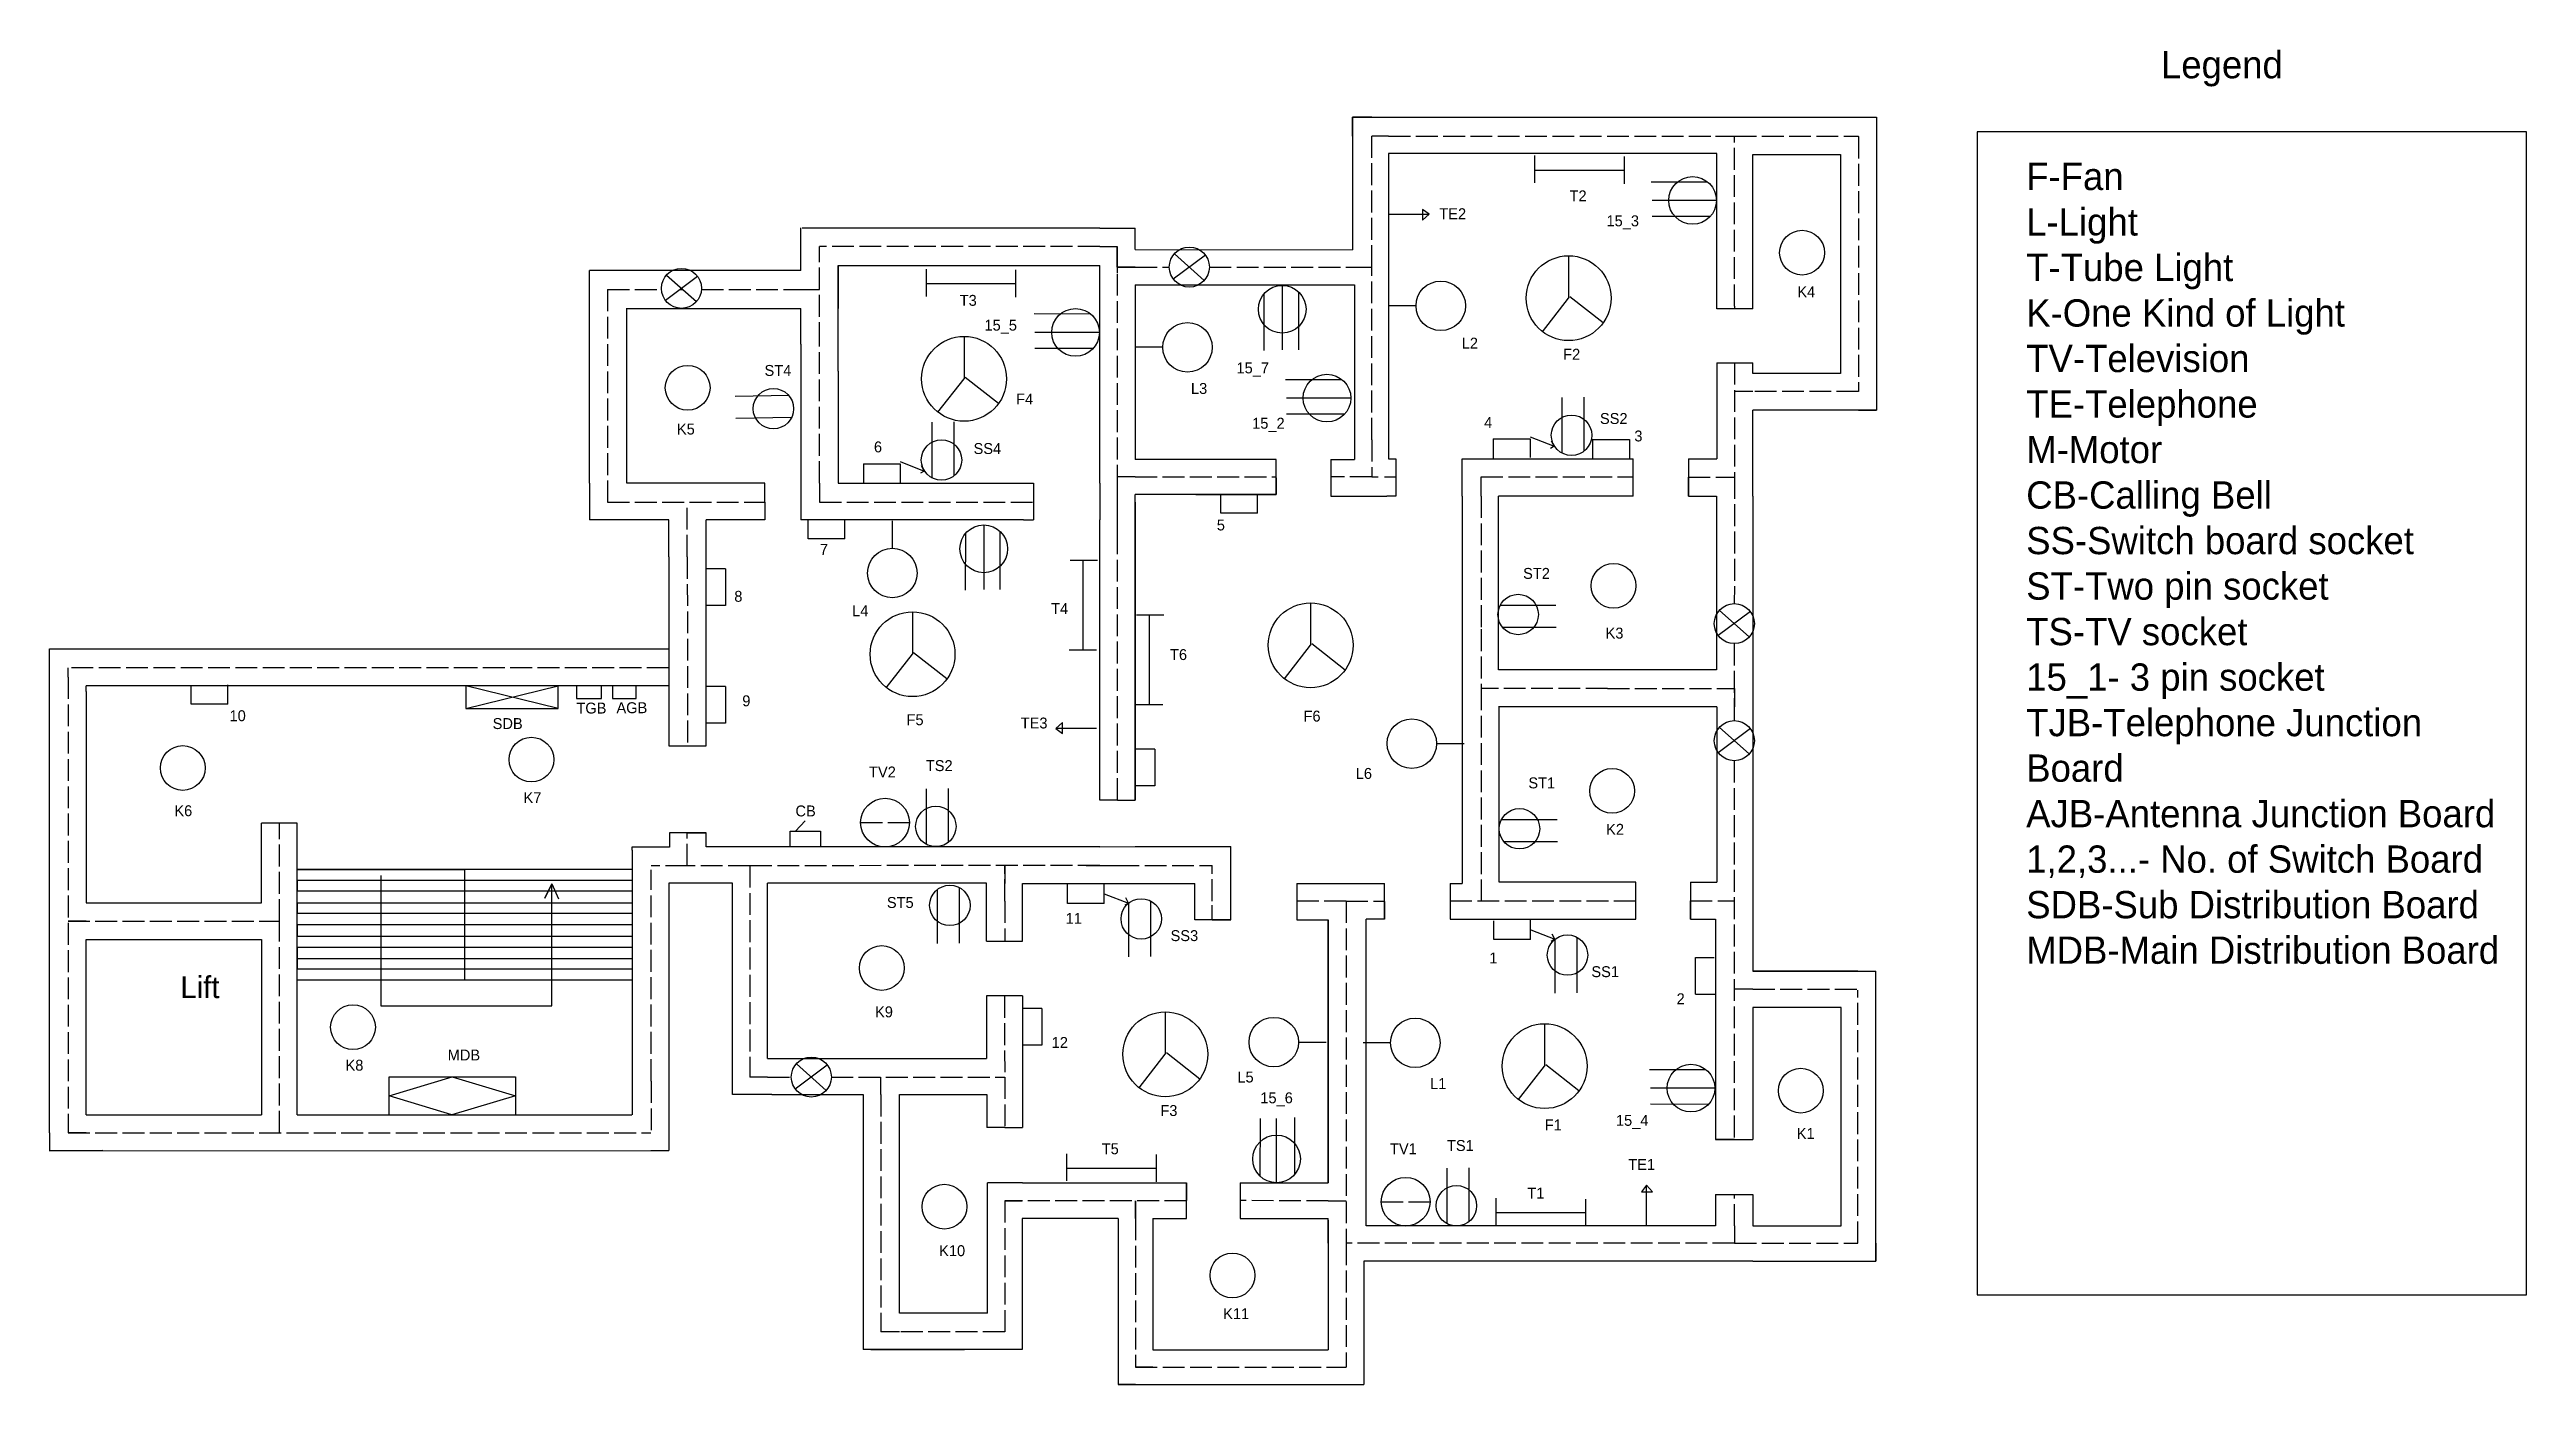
# Model space of a CAD drawing. Header units: feet. Extents: x -27 to 2948, y -15 to 3005.
# Drawn here: x 1588 to 2948, y 2272 to 3005 of the extents above; entities outside this region: 1.
import ezdxf

# ---------------------------------------------------------------- set-up
doc = ezdxf.new("R2010")
doc.units = ezdxf.units.FT
doc.header["$MEASUREMENT"] = 0
doc.linetypes.add('ACAD_ISO02W100', pattern=[15, 12, -3])

# ---------------------------------------------------------------- blocks, each defined once
blk = doc.blocks.new('Other Lights')
blk.add_circle((0, 0), 12.3)
blk = doc.blocks.new('Fan')
for p, q in [((0, 23.3), (0, 0)), ((-14.4, -18.4), (0, 0)), ((18.9, -13.6), (0.6, 0.8))]:
    blk.add_line(p, q)
blk.add_circle((0, 0), 23.3)
blk = doc.blocks.new('Lights')
blk.add_line((0.1, -1.3), (15.2, -1.3))
blk.add_circle((-13.5, -1.3), 13.6)
blk = doc.blocks.new('Switch')
for p, q in [((-10.1, 0), (10.1, 0)), ((-10.1, 0), (-10.1, -10.7)), ((10.1, 0), (10.1, -10.3))]:
    blk.add_line(p, q)
blk = doc.blocks.new('Two pin socket')
for p, q in [((-5.1, -9.9), (-5.1, 20.7)), ((7, -8.7), (7, 20.9))]:
    blk.add_line(p, q)
blk.add_circle((0, 0), 11.1)
blk = doc.blocks.new('Tube Lights')
for p, q in [((-24.6, 8), (-24.6, -7)), ((-24.6, 0), (24.6, 0)), ((24.6, 7.5), (24.6, -7.5))]:
    blk.add_line(p, q)
blk = doc.blocks.new('Exhauster Fan')
for p, q in [((8.8, 6.6), (-8.8, -6.6)), ((-8.2, 7.3), (8.2, -7.3))]:
    blk.add_line(p, q)
blk.add_circle((0, 0), 11)
blk = doc.blocks.new('TV')
at = {"linetype": 'ACAD_ISO02W100'}
blk.add_line((-13.4, 0), (13.4, 0), dxfattribs=at)
blk.add_circle((0, 0), 13.4)
blk = doc.blocks.new('Telephone')
for p, q in [((0, 11.2), (-2.6, 7.6)), ((-2.6, 7.6), (3.4, 7.6)), ((0, -11.2), (0, 11.2)), ((3.4, 7.6), (0, 11.2))]:
    blk.add_line(p, q)
blk = doc.blocks.new('Three pin socket')
for p, q in [((-8.9, -9.6), (-8.9, 22.3)), ((0, -13.1), (0, 22.3)), ((10.1, -8.2), (10.1, 22.7))]:
    blk.add_line(p, q)
blk.add_circle((0, 0), 13.1)

msp = doc.modelspace()

# ---------------------------------------------------------------- linework, layer by layer
for p, q in [((2303.8, 2957.3), (2303.8, 2967.8)), ((2303.8, 2967.8), (2314.3, 2967.7)), ((2314.3, 2967.7), (2303.8, 2967.8)), ((2303.8, 2967.8), (2303.8, 2957.3)), ((2314.3, 2967.7), (2523.5, 2967.7)), ((2523.5, 2967.7), (2591.5, 2967.7)), ((2591.5, 2967.7), (2591.5, 2806.8)), ((2303.8, 2957.3), (2303.8, 2894.9)), ((2503.1, 2957.3), (2513.5, 2957.3)), ((2581.6, 2957.1), (2581.6, 2957.3)), ((2646.7, 2959.7), (2646.7, 2320.8)), ((2948.4, 2959.7), (2646.7, 2959.7)), ((2948.4, 2320.8), (2948.4, 2959.7)), ((2503.8, 2947.8), (2323.5, 2947.8)), ((2323.5, 2947.8), (2323.5, 2780.1)), ((2503.8, 2862.5), (2503.8, 2947.8)), ((2523.5, 2947.3), (2571.7, 2947.3)), ((2523.5, 2862.5), (2523.5, 2947.3)), ((2571.7, 2947.3), (2571.7, 2826.9)), ((2000.8, 2883.5), (2000.8, 2907)), ((2011, 2906.8), (2001.4, 2906.8)), ((2164.9, 2906.8), (2011, 2906.8)), ((2164.9, 2906.8), (2184.4, 2906.8)), ((2184.4, 2895), (2184.4, 2906.8)), ((2021.2, 2862.7), (2021.2, 2886.3)), ((2021.2, 2886.3), (2039.7, 2886.3)), ((2021.2, 2886.3), (2021.2, 2862.7)), ((2039.7, 2886.3), (2164.9, 2886.3)), ((2164.9, 2896.7), (2174.5, 2896.7)), ((2164.9, 2766.6), (2164.9, 2886.3)), ((2174.5, 2896.7), (2174.5, 2882.2)), ((2174.5, 2896.7), (2174.5, 2882.2)), ((2174.5, 2896.7), (2174.5, 2882.2)), ((2184.4, 2885.4), (2174.5, 2885.4)), ((2174.5, 2885.4), (2184.4, 2885.4)), ((2184.4, 2895), (2303.8, 2894.9)), ((2304.4, 2885.4), (2314.3, 2885.4)), ((2000.8, 2883.5), (1884.7, 2883.5)), ((1884.7, 2766.6), (1884.7, 2883.5)), ((2000.8, 2873.1), (2011, 2873.1)), ((2184.4, 2875.7), (2304.8, 2875.7)), ((2184.4, 2875.7), (2184.4, 2779.7)), ((2304.8, 2875.7), (2304.8, 2779.7)), ((1904.8, 2862.7), (2000.8, 2862.7)), ((1905.2, 2766.7), (1905.2, 2862.7)), ((2000.8, 2843.1), (2000.8, 2862.7)), ((2021.2, 2843.1), (2021.2, 2862.7)), ((2523.5, 2862.5), (2503.8, 2862.5)), ((2513.5, 2863.9), (2513.5, 2862.5)), ((2000.8, 2843.1), (2000.8, 2766.7)), ((2021.2, 2828.2), (2021.2, 2843.1)), ((2503.8, 2832.8), (2523.5, 2832.8)), ((2503.8, 2832.8), (2503.8, 2780.1)), ((2523.5, 2826.9), (2523.5, 2832.8)), ((2021.2, 2828.2), (2021.2, 2798.1)), ((2571.7, 2826.9), (2523.5, 2826.9)), ((2523.5, 2770.1), (2523.5, 2806.8)), ((2591.5, 2806.8), (2523.5, 2806.8)), ((2581.6, 2806.8), (2591.5, 2806.8)), ((2021.2, 2798.1), (2021.2, 2766.6)), ((2401.2, 2792.1), (2414.5, 2787)), ((2414.5, 2787), (2413, 2789.8)), ((2055.3, 2778.5), (2068.5, 2773.3)), ((2068.5, 2773.3), (2067.1, 2776.2)), ((2184.4, 2780.1), (2184.4, 2780.1)), ((2261.7, 2779.7), (2184.4, 2779.7)), ((2261.7, 2760.4), (2261.7, 2779.7)), ((2291.9, 2779.7), (2291.9, 2759.6)), ((2291.9, 2779.7), (2304.8, 2779.7)), ((2323.5, 2780.1), (2327.5, 2780.1)), ((2327.5, 2780.1), (2327.5, 2759.6)), ((2363.9, 2780.1), (2457.9, 2780.1)), ((2363.9, 2759.6), (2363.9, 2780.1)), ((2414.5, 2787), (2412.5, 2785.8)), ((2457.9, 2759.6), (2457.9, 2780.1)), ((2488.2, 2780.1), (2488.2, 2759.6)), ((2488.2, 2780.1), (2503.8, 2780.1)), ((1884.7, 2766.6), (1884.7, 2746.5)), ((1981, 2766.7), (1905.2, 2766.7)), ((2000.8, 2766.6), (2000.8, 2746.5)), ((2011, 2766.7), (2011, 2756.2)), ((2021.2, 2766.6), (2123, 2766.6)), ((2068.5, 2773.3), (2066.5, 2772.2)), ((2123, 2766.6), (2127.6, 2766.6)), ((2127.6, 2766.6), (2128.6, 2766.6)), ((2128.6, 2766.6), (2128.6, 2746.5)), ((2164.9, 2766.6), (2164.9, 2746.5)), ((2174.5, 2770.2), (2174.5, 2770.2)), ((2184.4, 2770.1), (2174.5, 2770.1)), ((2174.5, 2770.1), (2174.5, 2734.1)), ((2261.7, 2769.6), (2261.7, 2760.4)), ((2314.3, 2770.1), (2317.8, 2770.1)), ((2374.3, 2759.6), (2374.3, 2770.1)), ((2488.2, 2759.6), (2488.2, 2769.9)), ((2488.2, 2759.6), (2488.2, 2769.9)), ((2513.5, 2770.1), (2513.5, 2759.6)), ((2523.6, 2759.6), (2523.5, 2770.1)), ((2112.7, 2756.2), (2112.7, 2756.2)), ((2261.7, 2760.4), (2184.4, 2760.4)), ((2184.4, 2759.6), (2184.4, 2760.4)), ((2184.4, 2756.2), (2184.4, 2759.6)), ((2184.4, 2592.6), (2184.4, 2757.9)), ((2184.4, 2756.2), (2184.4, 2746.5)), ((2217.6, 2760.4), (2261.7, 2760.4)), ((2291.9, 2759.6), (2322.6, 2759.6)), ((2323.5, 2759.6), (2322.6, 2759.6)), ((2327.5, 2759.6), (2323.5, 2759.6)), ((2363.9, 2759.6), (2363.9, 2546.8)), ((2457.9, 2759.6), (2383.8, 2759.6)), ((2383.9, 2664.1), (2383.8, 2759.6)), ((2457.9, 2759.6), (2457.9, 2759.6)), ((2488.2, 2759.6), (2503.7, 2759.6)), ((2503.7, 2759.6), (2503.7, 2664.1)), ((2523.6, 2759.6), (2523.6, 2498.6)), ((1928.2, 2746.5), (1884.7, 2746.5)), ((1928.2, 2746.5), (1928.2, 2746.5)), ((1928.2, 2726.2), (1928.2, 2746.5)), ((1948.7, 2726.2), (1948.7, 2746.5)), ((1981, 2746.5), (1948.7, 2746.5)), ((2011, 2746.5), (2000.8, 2746.5)), ((2123, 2746.5), (2011, 2746.5)), ((2123, 2746.5), (2127.8, 2746.5)), ((2127.8, 2746.5), (2128.6, 2746.5)), ((2164.9, 2592.6), (2164.9, 2746.5)), ((2184.4, 2746.5), (2184.4, 2592.6)), ((1928.2, 2726.2), (1928.2, 2622.4)), ((1948.7, 2622.4), (1948.7, 2726.2)), ((1588.2, 2665.3), (1588.2, 2675.7)), ((1588.2, 2665.3), (1588.2, 2675.7)), ((1588.2, 2675.7), (1812.4, 2675.7)), ((1588.2, 2409.8), (1588.2, 2672.3)), ((1812.4, 2675.7), (1928.2, 2675.7)), ((1928.2, 2674.9), (1928.2, 2665.3)), ((1598.3, 2660.1), (1598.3, 2665.3)), ((1608.2, 2652.2), (1608.2, 2655.4)), ((1608.8, 2655.4), (1608.2, 2655.4)), ((1816.8, 2655.4), (1608.8, 2655.4)), ((1928.2, 2655.4), (1812.4, 2655.4)), ((1816.8, 2655.4), (1816.8, 2642.9)), ((1816.8, 2642.9), (1867.4, 2655.4)), ((1867.4, 2642.9), (1816.8, 2655.4)), ((1867.4, 2642.9), (1867.4, 2655.4)), ((1877.5, 2655.4), (1877.5, 2648.3)), ((1891.3, 2648.3), (1891.3, 2655.4)), ((1897.4, 2655.4), (1897.4, 2648.3)), ((1910.3, 2648.3), (1910.3, 2655.4)), ((1928.2, 2665.3), (1928.2, 2655.4)), ((2164.9, 2659), (2164.9, 2659)), ((2503.7, 2664.1), (2383.9, 2664.1)), ((2513.5, 2653.9), (2513.5, 2643.8)), ((1608.2, 2652.2), (1608.2, 2536.2)), ((1816.8, 2642.9), (1867.4, 2642.9)), ((1877.5, 2648.3), (1891.3, 2648.3)), ((1897.4, 2648.3), (1910.3, 2648.3)), ((2443.8, 2643.8), (2383.8, 2643.8)), ((2384.3, 2547.5), (2384.3, 2643.8)), ((2503.8, 2643.8), (2443.8, 2643.8)), ((2503.8, 2643.8), (2503.8, 2547.5)), ((1928.2, 2622.4), (1948.7, 2622.4)), ((2174.6, 2592.6), (2164.9, 2592.6)), ((2174.6, 2592.6), (2184.4, 2592.6)), ((1704.5, 2536.2), (1704.5, 2579.8)), ((1724.1, 2579.8), (1704.5, 2579.8)), ((1724.1, 2536.2), (1724.1, 2579.8)), ((1938.5, 2574.6), (1928.6, 2574.6)), ((1928.6, 2574.6), (1928.6, 2566.7)), ((1938.4, 2574.6), (1948.7, 2574.6)), ((1948.7, 2574.6), (1938.5, 2574.6)), ((1948.7, 2566.8), (1948.7, 2574.6)), ((1994.8, 2566.8), (1994.8, 2575.5)), ((1994.8, 2575.5), (2011.6, 2575.5)), ((1997.8, 2575.5), (2003.2, 2581.1)), ((2011.6, 2575.5), (2011.6, 2566.8)), ((1908.1, 2565.1), (1908.1, 2566.8)), ((1928.6, 2566.7), (1908.1, 2566.7)), ((1908.1, 2565.1), (1908.1, 2419.6)), ((2164.9, 2566.8), (1948.7, 2566.8)), ((1963.2, 2566.8), (1963.2, 2566.8)), ((2164.9, 2566.8), (1985.2, 2566.8)), ((2164.9, 2566.8), (1985.2, 2566.8)), ((2164.9, 2566.8), (2184.4, 2567)), ((2184.4, 2567), (2236.9, 2567)), ((2236.9, 2566), (2236.9, 2567)), ((2236.9, 2556.8), (2236.9, 2566)), ((1908.1, 2554.4), (1724.1, 2554.4)), ((1724.1, 2554.4), (1816.1, 2554.4)), ((1724.1, 2554.4), (1816.1, 2554.4)), ((1908.1, 2548.4), (1724.1, 2548.4)), ((1724.1, 2548.4), (1724.1, 2542.7)), ((1770.1, 2551.2), (1770.1, 2479.6)), ((1816.1, 2554.4), (1816.1, 2493.6)), ((1864, 2546.6), (1860.2, 2538.7)), ((1860.2, 2538.7), (1864, 2546.6)), ((1864, 2479.6), (1864, 2546.6)), ((1864, 2546.6), (1867.6, 2538.4)), ((1908.1, 2554.4), (1908.1, 2548.4)), ((1963.2, 2546.9), (1928.2, 2546.9)), ((1928.2, 2546.9), (1928.3, 2400)), ((1963.2, 2430.8), (1963.2, 2546.9)), ((1963.2, 2546.9), (1963.2, 2546.9)), ((2102.7, 2547), (1982.5, 2547)), ((1982.5, 2450.6), (1982.5, 2547)), ((2102.7, 2526.4), (2102.7, 2547)), ((2112.7, 2556.6), (2112.7, 2546.8)), ((2122.5, 2546.8), (2184.4, 2546.8)), ((2122.5, 2526.7), (2122.5, 2546.8)), ((2157.5, 2556.6), (2174.6, 2556.6)), ((2184.4, 2546.8), (2217.1, 2546.8)), ((2217.1, 2526.8), (2217.1, 2546.8)), ((2236.9, 2537.1), (2236.9, 2556.8)), ((2273.2, 2546.8), (2273.2, 2526.7)), ((2273.2, 2546.8), (2321.2, 2546.8)), ((2321.2, 2527.1), (2321.2, 2546.8)), ((2357.4, 2546.8), (2357.4, 2527.1)), ((2357.4, 2546.8), (2363.9, 2546.8)), ((2459.3, 2547.5), (2384.3, 2547.5)), ((2459.3, 2527.1), (2459.3, 2547.5)), ((2489.3, 2547.5), (2489.3, 2527.1)), ((2489.3, 2547.5), (2503.8, 2547.5)), ((1608.2, 2536.2), (1704.5, 2536.2)), ((1724.1, 2542.7), (1908.1, 2542.7)), ((1724.1, 2419.6), (1724.1, 2536.2)), ((1724.1, 2536.2), (1724.1, 2530.4)), ((1724.1, 2530.4), (1724.1, 2536.2)), ((1724.1, 2536.2), (1908.1, 2536.2)), ((1724.1, 2530.4), (1908.1, 2530.4)), ((1724.1, 2524.1), (1724.1, 2530.4)), ((1908.1, 2542.7), (1908.1, 2537.1)), ((1908.1, 2542.7), (1908.1, 2537.1)), ((1908.1, 2530.4), (1908.1, 2524.1)), ((2167.4, 2541.1), (2180.7, 2536)), ((2180.7, 2536), (2178.7, 2534.8)), ((2180.7, 2536), (2179.2, 2538.9)), ((2236.9, 2526.8), (2236.9, 2537.1)), ((2321.2, 2536.9), (2321.2, 2527.1)), ((2489.3, 2527.1), (2489.3, 2537.3)), ((2489.3, 2527.1), (2489.3, 2537.3)), ((1608.2, 2526.1), (1598.3, 2526.1)), ((1908.1, 2524.1), (1724.1, 2524.1)), ((1724.1, 2524.1), (1724.1, 2517.8)), ((1724.1, 2517.8), (1724.1, 2524.1)), ((1724.1, 2517.8), (1908.1, 2517.8)), ((1724.1, 2511.5), (1724.1, 2517.8)), ((1908.1, 2517.8), (1908.1, 2511.5)), ((2102.7, 2515.1), (2102.7, 2526.4)), ((2122.5, 2515.1), (2122.5, 2526.7)), ((2226.7, 2526.8), (2217.1, 2526.8)), ((2226.7, 2526.8), (2236.9, 2526.8)), ((2236.9, 2526.8), (2226.7, 2526.8)), ((2273.2, 2526.7), (2290.4, 2526.7)), ((2290.4, 2526.7), (2290.4, 2382.3)), ((2290.4, 2382.3), (2290.4, 2526.7)), ((2311.2, 2358.6), (2311.2, 2527.1)), ((2321.2, 2527.1), (2311.2, 2527.1)), ((2357.4, 2527.1), (2459.3, 2527.1)), ((2401.6, 2521.2), (2414.8, 2516.1)), ((2414.8, 2516.1), (2413.4, 2518.9)), ((2489.3, 2527.1), (2503, 2527.1)), ((2503, 2527.1), (2503, 2406)), ((1608.2, 2419.6), (1608.2, 2515.9)), ((1608.2, 2419.6), (1608.2, 2515.9)), ((1608.2, 2515.9), (1704.5, 2515.9)), ((1704.5, 2515.9), (1704.5, 2419.6)), ((1908.1, 2511.5), (1724.1, 2511.5)), ((1724.1, 2511.5), (1724.1, 2505.5)), ((1724.1, 2505.5), (1724.1, 2511.5)), ((1724.1, 2505.5), (1908.1, 2505.5)), ((1724.1, 2505.5), (1724.1, 2499.8)), ((2102.7, 2515.1), (2122.5, 2515.1)), ((2414.8, 2516.1), (2412.8, 2514.9)), ((1724.1, 2499.8), (1908.1, 2499.8)), ((1908.1, 2493.6), (1724.1, 2493.6)), ((1908.1, 2499.8), (1908.1, 2493.6)), ((2581.3, 2498.6), (2523.6, 2498.6)), ((2523.6, 2498.6), (2591.1, 2498.6)), ((2591.1, 2339.2), (2591.1, 2498.6)), ((1770.1, 2479.6), (1864, 2479.6)), ((2102.7, 2485), (2102.7, 2450.6)), ((2122.5, 2485), (2102.7, 2485)), ((2122.5, 2485), (2122.5, 2430.8)), ((2572.1, 2478.6), (2523.6, 2478.6)), ((2523.6, 2478.6), (2523.6, 2406)), ((2572.1, 2358.6), (2572.1, 2478.6)), ((1982.5, 2450.6), (2102.7, 2450.6)), ((1774.7, 2419.6), (1774.7, 2440.6)), ((1774.7, 2440.6), (1844, 2440.6)), ((1774.7, 2430.1), (1809.3, 2440.6)), ((1809.3, 2440.6), (1844, 2430.1)), ((1844, 2440.6), (1844, 2419.6)), ((1982.5, 2440.4), (1972.8, 2440.4)), ((2044.6, 2430.8), (2044.6, 2440.4)), ((1724.1, 2419.6), (1724.1, 2429.8)), ((1809.1, 2419.6), (1774.7, 2430.1)), ((1844, 2430.1), (1809.1, 2419.6)), ((1984.9, 2430.8), (1963.2, 2430.8)), ((1984.9, 2430.8), (2035, 2430.8)), ((2035, 2430.8), (2035, 2290.7)), ((2055, 2310.7), (2055, 2430.8)), ((2055, 2430.8), (2080.8, 2430.8)), ((2080.8, 2430.8), (2102.9, 2430.8)), ((2102.9, 2430.8), (2102.9, 2412.6)), ((2122.5, 2430.8), (2122.5, 2412.6)), ((1588.2, 2409.8), (1588.2, 2399.9)), ((1608.2, 2409.8), (1598.3, 2409.8)), ((1608.2, 2419.6), (1704.5, 2419.6)), ((1704.5, 2409.8), (1714.4, 2409.8)), ((1724.1, 2419.6), (1908, 2419.6)), ((2112.7, 2412.6), (2102.9, 2412.6)), ((2112.7, 2412.6), (2122.5, 2412.6)), ((1617.5, 2400), (1588.2, 2399.9)), ((1588.2, 2399.9), (1928.3, 2400)), ((1617.5, 2400), (1617.5, 2400)), ((1918.3, 2400), (1928.3, 2400)), ((2513.5, 2406), (2503, 2406)), ((2503, 2406), (2523.6, 2406)), ((2122.5, 2382.3), (2103.2, 2382.3)), ((2103.2, 2310.7), (2103.2, 2382.3)), ((2112.7, 2382.3), (2112.8, 2382.3)), ((2122.5, 2382.3), (2212.5, 2382.3)), ((2242, 2382.3), (2242, 2362.7)), ((2242, 2382.3), (2290.4, 2382.3)), ((2112.7, 2372.4), (2122.3, 2372.4)), ((2184.5, 2362.7), (2184.5, 2372.4)), ((2290.4, 2372.4), (2300.2, 2372.4)), ((2503, 2375.8), (2523.6, 2375.8)), ((2503, 2375.8), (2503, 2358.6)), ((2523.6, 2375.8), (2523.6, 2358.6)), ((2123.9, 2362.7), (2122.3, 2362.7)), ((2122.3, 2362.7), (2122.3, 2290.7)), ((2175, 2362.7), (2122.3, 2362.7)), ((2175, 2362.7), (2175, 2271.5)), ((2194, 2362.7), (2194, 2290.5)), ((2194, 2362.7), (2212.5, 2362.7)), ((2242, 2362.7), (2290.4, 2362.7)), ((2290.4, 2360.7), (2290.4, 2362.7)), ((2290.4, 2361.7), (2290.4, 2290.5)), ((2290.4, 2349.1), (2290.4, 2360.7)), ((2503, 2358.6), (2311.2, 2358.6)), ((2523.6, 2358.6), (2572.1, 2358.6)), ((2523.6, 2358.6), (2572.1, 2358.6)), ((2290.4, 2349.1), (2290.4, 2339.2)), ((2591.1, 2349.1), (2591.1, 2339.2)), ((2523.6, 2339.2), (2310, 2339.2)), ((2310, 2339.2), (2310, 2271.5)), ((2523.6, 2339.2), (2591.1, 2339.2)), ((2646.7, 2320.8), (2948.4, 2320.8)), ((2047.5, 2300.5), (2044.6, 2300.5)), ((2055, 2300.5), (2047.5, 2300.5)), ((2103.2, 2310.7), (2055, 2310.7)), ((2039.1, 2290.7), (2035, 2290.7)), ((2122.3, 2290.7), (2039.1, 2290.7)), ((2039.1, 2290.7), (2090.6, 2290.7)), ((2194, 2290.5), (2289.5, 2290.5)), ((2289.5, 2290.5), (2290.4, 2290.5)), ((2194, 2281), (2184.5, 2281)), ((2184.5, 2271.5), (2175, 2271.5)), ((2175, 2271.5), (2310, 2271.5))]:
    msp.add_line(p, q)
at = {"linetype": 'ACAD_ISO02W100'}
for p, q in [((2323.5, 2957.3), (2314.3, 2957.3)), ((2314.3, 2885.4), (2314.3, 2957.3)), ((2323.5, 2957.3), (2503.1, 2957.3)), ((2513.5, 2957.3), (2581.6, 2957.3)), ((2513.5, 2863.9), (2513.5, 2957.1)), ((2581.6, 2957.1), (2581.6, 2817)), ((2164.9, 2896.7), (2011, 2896.7)), ((2011, 2873.1), (2011, 2896.7)), ((2174.5, 2896.7), (2174.5, 2756.2)), ((2174.5, 2885.4), (2174.5, 2896.7)), ((2184.4, 2885.4), (2203.1, 2885.4)), ((2225.1, 2885.4), (2304.4, 2885.4)), ((2314.3, 2790.5), (2314.3, 2885.4)), ((1894.6, 2873.1), (1924.2, 2873.1)), ((1894.6, 2873.1), (1894.6, 2756.2)), ((1934.3, 2873.1), (1935.8, 2873.1)), ((1946.2, 2873.1), (2000.8, 2873.1)), ((2011, 2843.1), (2011, 2873.1)), ((2011, 2766.7), (2011, 2843.1)), ((2513.5, 2832.8), (2513.5, 2770.1)), ((2523.5, 2817), (2513.5, 2817)), ((2581.6, 2817), (2523.5, 2817)), ((2314.3, 2790.5), (2314.3, 2770.1)), ((1981, 2756.2), (1981, 2766.7)), ((2184.4, 2770.1), (2261.7, 2770.1)), ((2314.3, 2770.1), (2291.9, 2770.1)), ((2321.3, 2770.1), (2327.5, 2770.1)), ((2374.3, 2770.1), (2457.9, 2770.1)), ((2374.3, 2770.1), (2457.9, 2770.1)), ((2488.2, 2769.9), (2513.5, 2769.9)), ((2513.5, 2770.1), (2513.4, 2700.5)), ((1894.6, 2756.2), (1981, 2756.2)), ((1938.4, 2726.2), (1938.4, 2756.2)), ((1981, 2756.2), (1981, 2746.5)), ((2011, 2756.2), (2128.6, 2756.2)), ((2174.6, 2746.5), (2174.6, 2752.5)), ((2374.3, 2759.6), (2374.3, 2686.4)), ((2174.6, 2592.6), (2174.6, 2746.5)), ((1938.4, 2726.2), (1938.5, 2622.4)), ((2374.3, 2686.4), (2374.3, 2653.9)), ((2513.4, 2678.5), (2513.4, 2636.2)), ((1822.2, 2665.3), (1598.3, 2665.3)), ((1598.3, 2660.1), (1598.3, 2409.8)), ((1928.2, 2665.3), (1822.2, 2665.3)), ((2443.8, 2653.9), (2374.3, 2653.9)), ((2374.3, 2653.9), (2374.3, 2537.1)), ((2443.8, 2653.9), (2513.4, 2653.8)), ((1948.7, 2622.4), (1948.7, 2622.4)), ((2513.4, 2614.2), (2513.3, 2406)), ((1714.4, 2526.1), (1714.4, 2579.8)), ((1938.4, 2556.5), (1938.4, 2574.6)), ((1938.4, 2556.5), (1918.6, 2556.5)), ((1918.6, 2438.2), (1918.6, 2554.3)), ((1972.8, 2556.5), (1938.4, 2556.5)), ((2164.9, 2556.6), (1972.8, 2556.5)), ((1972.8, 2556.5), (1972.8, 2440.4)), ((2112.7, 2537.1), (2112.7, 2556.6)), ((2164.9, 2556.6), (2174.6, 2556.6)), ((2174.6, 2556.6), (2226.7, 2556.6)), ((2226.7, 2537.1), (2226.7, 2556.6)), ((2112.7, 2537.1), (2112.7, 2515.1)), ((2226.7, 2526.8), (2226.7, 2534.9)), ((2300.2, 2537.1), (2273.2, 2537.1)), ((2300.2, 2537.1), (2300.2, 2349.1)), ((2300.2, 2537.1), (2321.2, 2537.1)), ((2459.3, 2537.1), (2357.4, 2537.1)), ((2489.3, 2537.3), (2513.5, 2537.3)), ((1598.3, 2526.1), (1714.4, 2526.1)), ((1714.4, 2409.8), (1714.4, 2526.1)), ((2112.6, 2485), (2112.7, 2440.4)), ((2523.6, 2488.6), (2513.5, 2488.6)), ((2523.6, 2488.6), (2581.3, 2488.6)), ((2581.3, 2349.1), (2581.3, 2488.2)), ((1918.6, 2438.2), (1918.6, 2409.8)), ((1982.5, 2440.4), (1995.4, 2440.4)), ((2017.5, 2440.4), (2112.7, 2440.4)), ((2112.7, 2440.4), (2112.7, 2412.6)), ((2044.6, 2430.8), (2044.6, 2300.5)), ((1598.3, 2409.8), (1918.3, 2409.8)), ((2212.5, 2362.7), (2212.5, 2382.3)), ((2212.5, 2382.3), (2212.5, 2372.5)), ((2212.5, 2372.5), (2212.5, 2382.3)), ((2212.5, 2372.4), (2112.7, 2372.4)), ((2112.7, 2372.4), (2112.7, 2300.5)), ((2184.5, 2372.4), (2184.5, 2362.7)), ((2290.4, 2372.4), (2242, 2372.5)), ((2513.5, 2358.6), (2513.5, 2375.8)), ((2184.5, 2362.7), (2184.5, 2281)), ((2184.5, 2362.7), (2184.5, 2362.7)), ((2513.5, 2358.6), (2513.5, 2349.1)), ((2513.5, 2349.1), (2300.2, 2349.1)), ((2300.2, 2349.1), (2300.2, 2281)), ((2513.5, 2349.1), (2581.3, 2349.1)), ((2112.7, 2300.5), (2044.6, 2300.5)), ((2184.5, 2281), (2300.2, 2281))]:
    msp.add_line(p, q, dxfattribs=at)

# ---------------------------------------------------------------- block references
for name, p in [('Tube Lights', (2428.3, 2938.7)), ('Other Lights', (2550.6, 2893.3)), ('Exhauster Fan', (1935.2, 2873.7)), ('Tube Lights', (2094.1, 2876.3)), ('Exhauster Fan', (2214.1, 2885.4)), ('Fan', (2422.4, 2868.3)), ('Fan', (2090.4, 2824)), ('Other Lights', (1938.6, 2819.1)), ('Two pin socket', (2424, 2793)), ('Two pin socket', (2078, 2779.4)), ('Switch', (2391.1, 2791)), ('Switch', (2445.7, 2790.7)), ('Switch', (2045.2, 2777.3)), ('Other Lights', (2447.1, 2710.3)), ('Fan', (2062.1, 2672.7)), ('Fan', (2280.7, 2677.6)), ('Exhauster Fan', (2513.4, 2689.5)), ('Other Lights', (1852.8, 2614.8)), ('Lights', (2349.8, 2624.9)), ('Exhauster Fan', (2513.4, 2625.2)), ('Other Lights', (1661.3, 2610.2)), ('Two pin socket', (2074.9, 2578.1)), ('Other Lights', (2446.3, 2597.6)), ('TV', (2047, 2580.2)), ('Other Lights', (2045.2, 2500.3)), ('Other Lights', (1754.8, 2467.8)), ('Fan', (2200.9, 2452.9)), ('Lights', (2274, 2460.9)), ('Fan', (2409.2, 2446.4)), ('Exhauster Fan', (2006.5, 2440.4)), ('Other Lights', (2549.9, 2432.9)), ('Tube Lights', (2171.2, 2390.3)), ('Other Lights', (2079.6, 2369.2)), ('TV', (2332.9, 2371.9)), ('Two pin socket', (2360.8, 2369.7)), ('Telephone', (2465.1, 2369.8)), ('Tube Lights', (2407.1, 2365.9)), ('Other Lights', (2237.8, 2331.4)), ('Lights', (0, 0))]:
    msp.add_blockref(name, p)
for name, p, rotation in [('Three pin socket', (2490.5, 2922), 89.96590785814307), ('Telephone', (2334.6, 2914.5), 270), ('Three pin socket', (2265.1, 2862.2), 179.9659078581431), ('Lights', (2338.7, 2862.8), 180), ('Three pin socket', (2151.6, 2849.5), 89.96590785814307), ('Lights', (2199.6, 2840), 180), ('Two pin socket', (1985.7, 2807.6), 91.01655527505372), ('Three pin socket', (2289.7, 2813.4), 89.96590785814307), ('Switch', (2241.5, 2750.2), 180), ('Switch', (2014.9, 2736), 180), ('Lights', (2049.7, 2730.8), 90), ('Three pin socket', (2101.2, 2730.6), 179.9659078581431), ('Tube Lights', (2155.6, 2699.6), 270), ('Switch', (1959.4, 2709.5), 270), ('Tube Lights', (2192.1, 2669.5), 270), ('Two pin socket', (2394.7, 2694.5), 270), ('Switch', (1676, 2645.2), 180), ('Switch', (1959.4, 2644.9), 270), ('Telephone', (2152, 2631.8), 90), ('Switch', (2195.2, 2610.5), 270), ('Two pin socket', (2395.4, 2576.8), 270), ('Two pin socket', (2082.6, 2534.7), 180), ('Switch', (2157.3, 2535.8), 180), ('Two pin socket', (2187.7, 2527.3), 180), ('Switch', (2391.4, 2515.9), 180), ('Two pin socket', (2421.8, 2507.4), 180), ('Switch', (2492, 2496), 90), ('Switch', (2133.1, 2468), 270), ('Lights', (2324.7, 2457.9), 180), ('Three pin socket', (2489.6, 2434.3), 89.96590785814307), ('Three pin socket', (2262, 2395.4), 359.9659078581431)]:
    msp.add_blockref(name, p, dxfattribs=dict(rotation=rotation))

# ---------------------------------------------------------------- texts
for s, insert, char_height, width, attachment_point in [('Legend', (2747.7, 3004.1), 15, 157.014, 1), ('F-Fan\\PL-Light\\PT-Tube Light\\PK-One Kind of Light\\PTV-Television\\PTE-Telephone\\PM-Motor\\PCB-Calling Bell\\PSS-Switch board socket\\PST-Two pin socket\\PTS-TV socket\\P15_1- 3 pin socket\\PTJB-Telephone Junction Board\\PAJB-Antenna Junction Board\\P1,2,3...- No. of Switch Board\\PSDB-Sub Distribution Board\\PMDB-Main Distribution Board', (2673.7, 2942.7), 15, 254.694, 1), ('T2', (2422.9, 2927.5), 6, 10.153, 1), ('TE2', (2351.4, 2917.7), 6, 10.153, 1), ('15_3', (2443.2, 2913.8), 6, 10.153, 1), ('T3', (2088, 2870.1), 6, 10.153, 1), ('K4', (2548, 2874.8), 6, 10.153, 1), ('15_5', (2101.6, 2856.5), 6, 10.153, 1), ('L2', (2363.7, 2846.6), 6, 10.153, 1), ('ST4', (1980.8, 2831.6), 6, 10.153, 1), ('15_7', (2240, 2833), 6, 10.153, 1), ('F2', (2419.4, 2840.5), 6, 10.153, 1), ('F4', (2119, 2815.9), 6, 10.153, 1), ('L3', (2215, 2821.7), 6, 10.153, 1), ('15_2', (2248.6, 2802.6), 6, 10.153, 1), ('4', (2376, 2803), 6, 10.153, 1), ('SS2', (2439.6, 2805.2), 6, 10.153, 1), ('K5', (1932.7, 2799.4), 6, 10.153, 1), ('6', (2040.9, 2789.6), 6, 10.153, 1), ('SS4', (2095.6, 2788.7), 6, 10.153, 1), ('3', (2458.5, 2795.6), 6, 10.153, 1), ('5', (2229.2, 2746.7), 6, 10.153, 1), ('7', (2011.2, 2733.3), 6, 10.153, 1), ('8', (1964.2, 2707.5), 6, 10.153, 1), ('ST2', (2397.4, 2720.1), 6, 10.153, 1), ('L4', (2028.9, 2699.6), 6, 38.468, 1), ('T4', (2138.2, 2700.8), 6, 10.153, 1), ('K3', (2442.7, 2687.3), 6, 10.153, 1), ('T6', (2203.5, 2675.5), 6, 10.153, 1), ('10', (1687, 2641.9), 6, 10.153, 1), ('TGB', (1877.5, 2646.1), 6, 10.153, 1), ('AGB', (1899.5, 2646.3), 6, 10.153, 1), ('9', (1968.6, 2650.1), 6, 10.153, 1), ('F5', (2058.8, 2639.7), 6, 10.153, 1), ('F6', (2276.8, 2641.7), 6, 10.153, 1), ('SDB', (1831.5, 2637.6), 6, 10.153, 1), ('TE3', (2121.5, 2637.9), 6, 10.153, 1), ('TS2', (2069.4, 2614.5), 6, 10.153, 1), ('TV2', (2038.2, 2611), 6, 10.153, 1), ('L6', (2305.5, 2610.2), 6, 15.137, 1), ('ST1', (2400.3, 2605), 6, 10.153, 1), ('K6', (1656.7, 2589.7), 6, 10.153, 1), ('K7', (1848.5, 2596.9), 6, 10.153, 1), ('CB', (1997.8, 2589.6), 6, 10.153, 1), ('K2', (2443, 2579.5), 6, 10.153, 1), ('ST5', (2048, 2539.3), 6, 10.153, 1), ('11', (2146.2, 2530.6), 6, 10.153, 1), ('SS3', (2203.8, 2521.1), 6, 10.153, 1), ('1', (2378.8, 2508.8), 6, 10.153, 1), ('Lift', (1681.5, 2495.8), 12.04, 914.828, 3), ('SS1', (2434.9, 2501.3), 6, 10.153, 1), ('K9', (2041.5, 2479.2), 6, 10.153, 1), ('2', (2481.7, 2486.4), 6, 10.153, 1), ('12', (2138.5, 2462.4), 6, 10.153, 1), ('K8', (1750.7, 2449.9), 6, 10.153, 1), ('MDB', (1806.8, 2455.5), 6, 10.153, 1), ('L5', (2240.5, 2443.4), 6, 10.153, 1), ('L1', (2346.3, 2439.8), 6, 10.153, 1), ('F3', (2198.2, 2425), 6, 10.153, 1), ('15_6', (2253.1, 2432), 6, 10.153, 1), ('F1', (2409.3, 2417.1), 6, 10.153, 1), ('15_4', (2448.4, 2419.6), 6, 10.153, 1), ('K1', (2547.7, 2412.4), 6, 10.153, 1), ('T5', (2166, 2404), 6, 10.153, 1), ('TV1', (2324.3, 2404), 6, 10.153, 1), ('TS1', (2355.6, 2405.8), 6, 10.153, 1), ('TE1', (2455.2, 2395.4), 6, 10.153, 1), ('T1', (2399.7, 2379.6), 6, 10.153, 1), ('K10', (2076.7, 2348), 6, 10.153, 1), ('K11', (2232.7, 2313.4), 6, 10.153, 1)]:
    msp.add_mtext(s, dxfattribs=dict(insert=insert, char_height=char_height, width=width, attachment_point=attachment_point))

doc.saveas('drawing.dxf')
